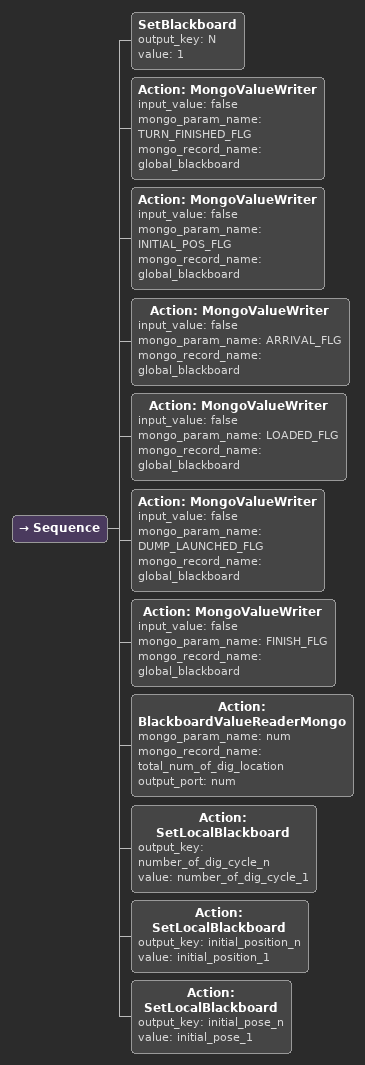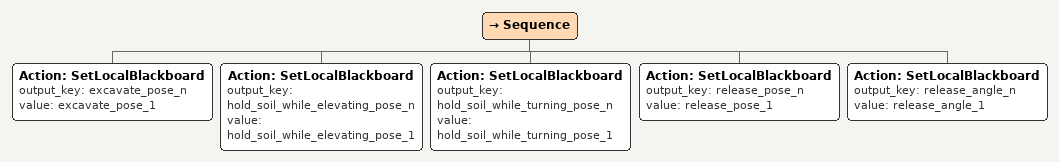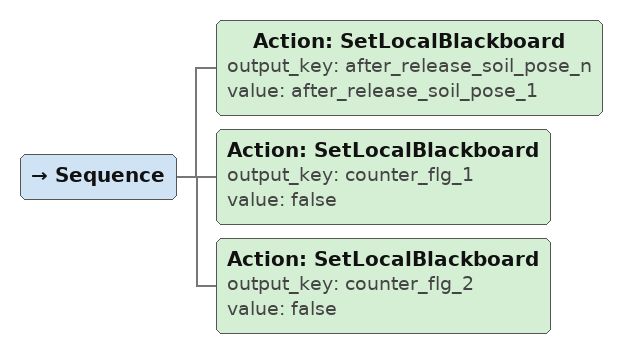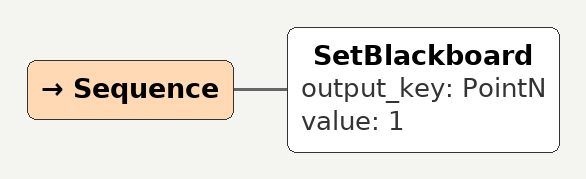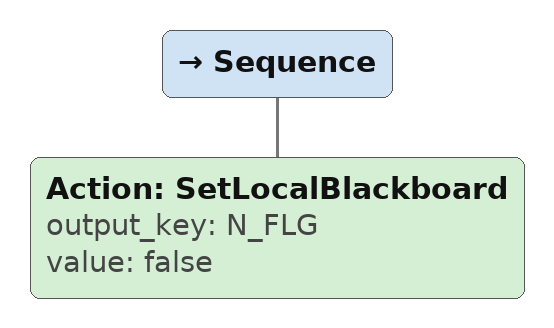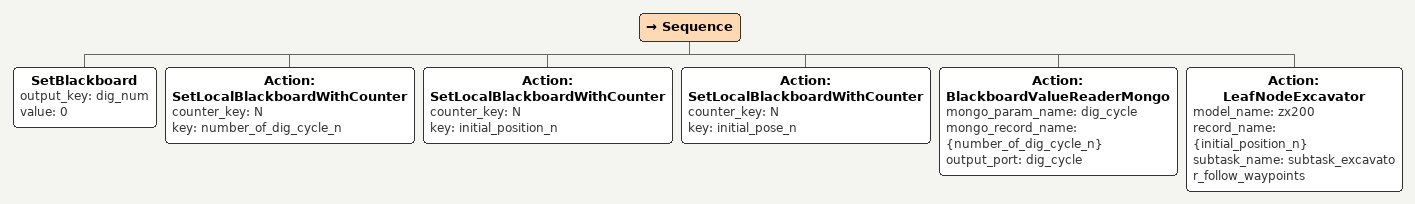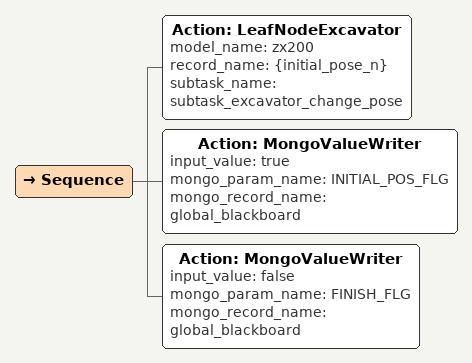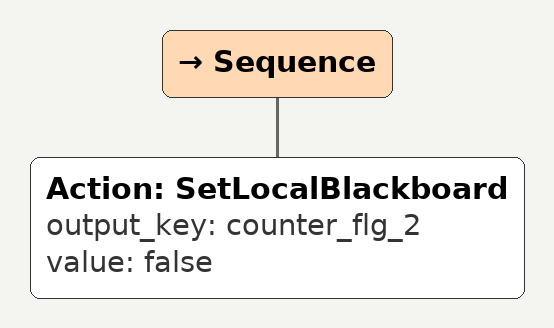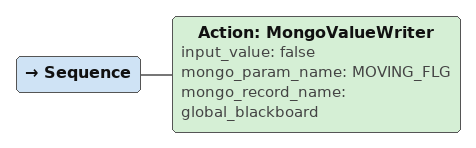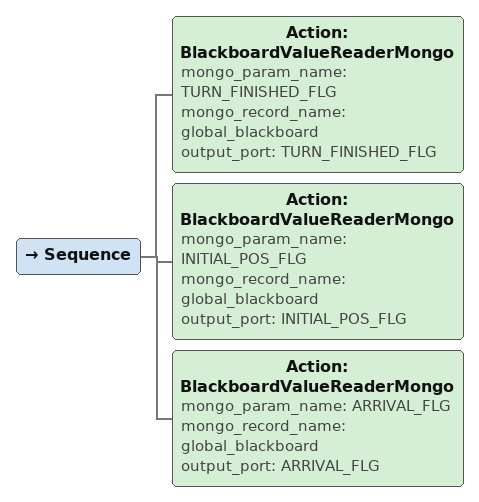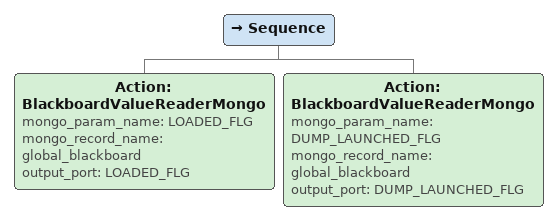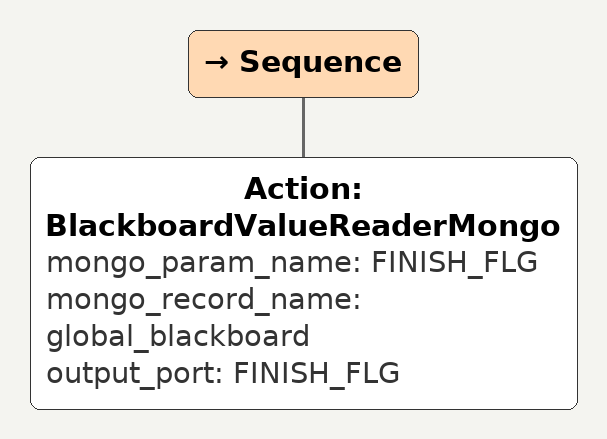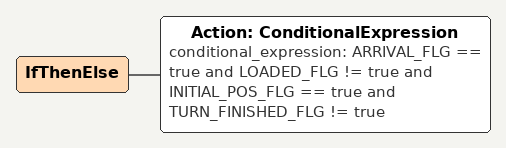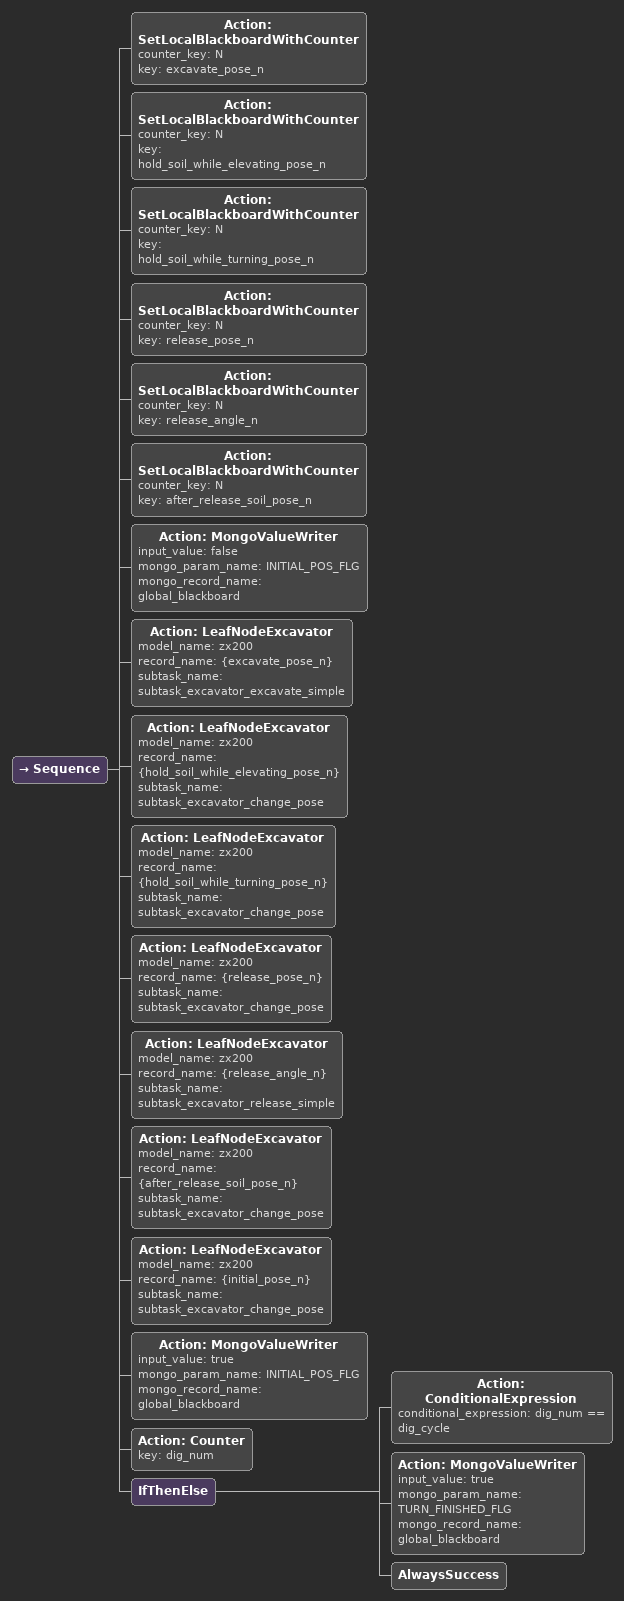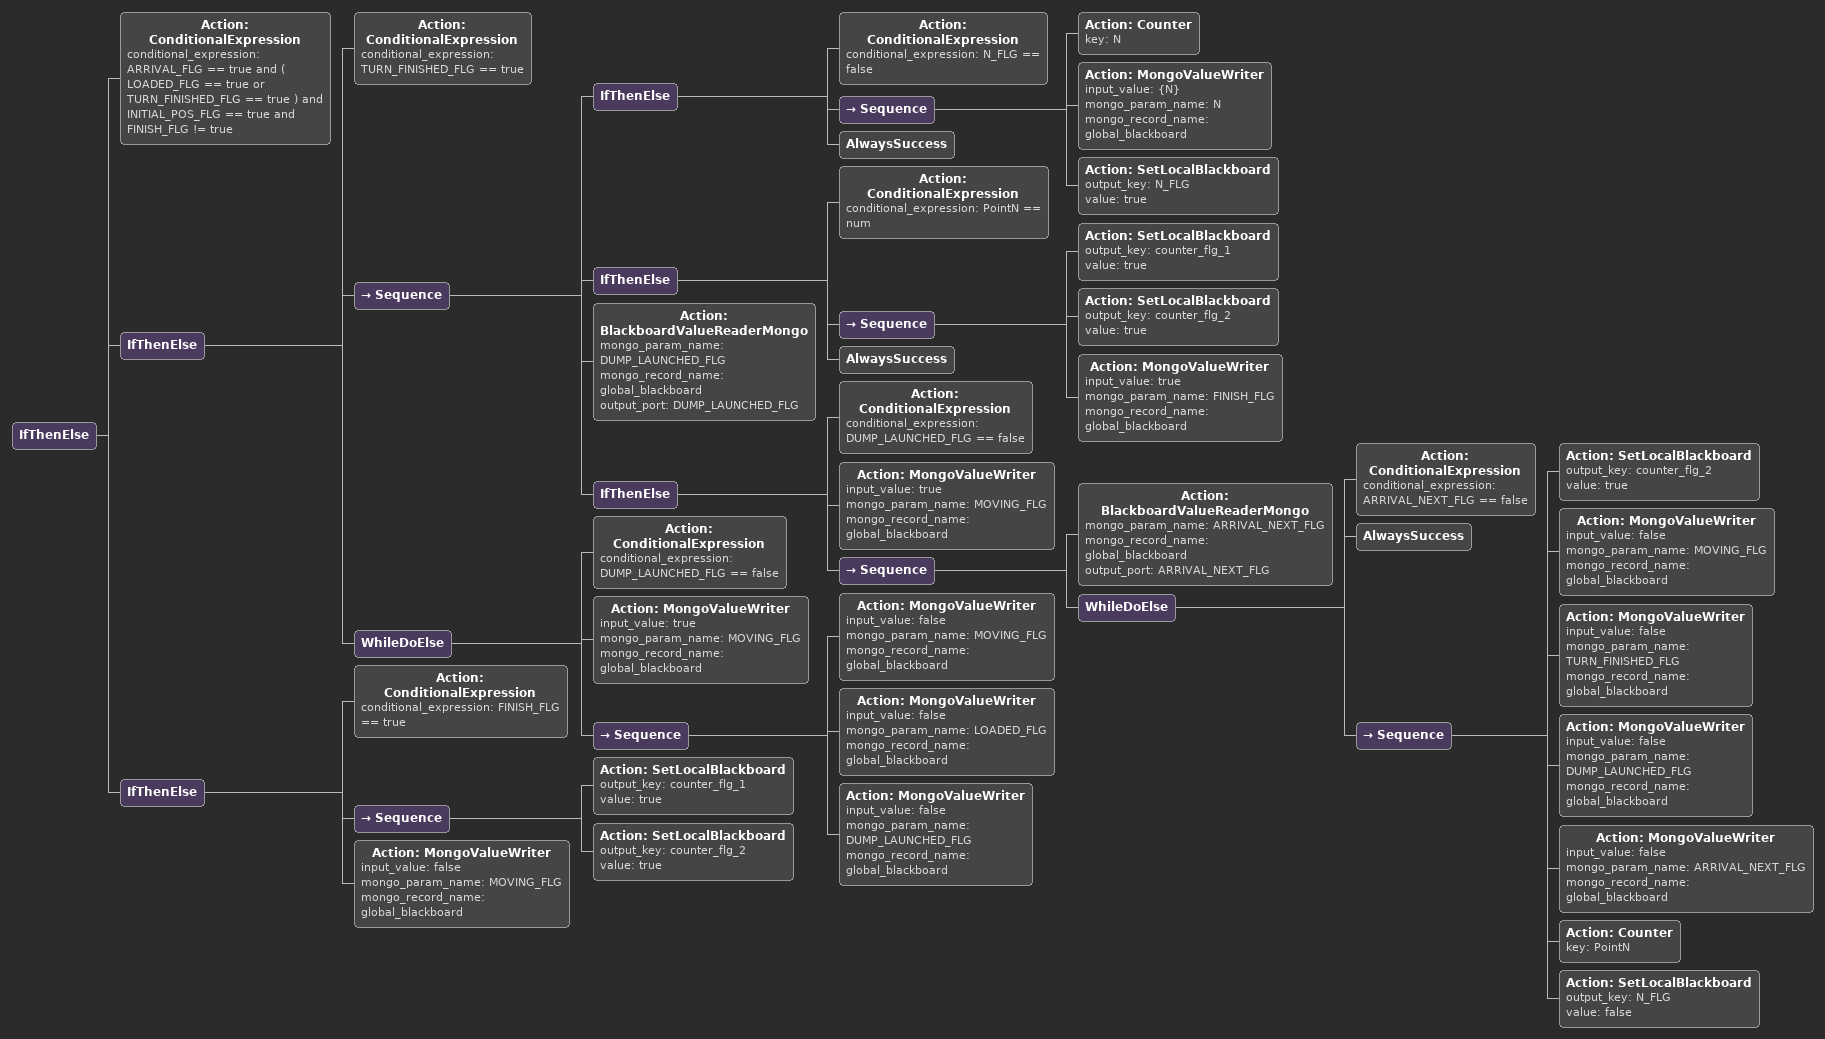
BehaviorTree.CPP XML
<Sequence>
    <SetBlackboard output_key="N" value="1"/>
    <Action ID="MongoValueWriter" input_value="false" mongo_param_name="TURN_FINISHED_FLG" mongo_record_name="global_blackboard"/>
    <Action ID="MongoValueWriter" input_value="false" mongo_param_name="INITIAL_POS_FLG" mongo_record_name="global_blackboard"/>
    <Action ID="MongoValueWriter" input_value="false" mongo_param_name="ARRIVAL_FLG" mongo_record_name="global_blackboard"/>
    <Action ID="MongoValueWriter" input_value="false" mongo_param_name="LOADED_FLG" mongo_record_name="global_blackboard"/>
    <Action ID="MongoValueWriter" input_value="false" mongo_param_name="DUMP_LAUNCHED_FLG" mongo_record_name="global_blackboard"/>
    <Action ID="MongoValueWriter" input_value="false" mongo_param_name="FINISH_FLG" mongo_record_name="global_blackboard"/>
    <Action ID="BlackboardValueReaderMongo" mongo_param_name="num" mongo_record_name="total_num_of_dig_location" output_port="num"/>
    <Action ID="SetLocalBlackboard" output_key="number_of_dig_cycle_n" value="number_of_dig_cycle_1"/>
    <Action ID="SetLocalBlackboard" output_key="initial_position_n" value="initial_position_1"/>
    <Action ID="SetLocalBlackboard" output_key="initial_pose_n" value="initial_pose_1"/>
</Sequence>

<Sequence>
    <Action ID="SetLocalBlackboard" output_key="excavate_pose_n" value="excavate_pose_1"/>
    <Action ID="SetLocalBlackboard" output_key="hold_soil_while_elevating_pose_n" value="hold_soil_while_elevating_pose_1"/>
    <Action ID="SetLocalBlackboard" output_key="hold_soil_while_turning_pose_n" value="hold_soil_while_turning_pose_1"/>
    <Action ID="SetLocalBlackboard" output_key="release_pose_n" value="release_pose_1"/>
    <Action ID="SetLocalBlackboard" output_key="release_angle_n" value="release_angle_1"/>
</Sequence>

<Sequence>
    <Action ID="SetLocalBlackboard" output_key="after_release_soil_pose_n" value="after_release_soil_pose_1"/>
    <Action ID="SetLocalBlackboard" output_key="counter_flg_1" value="false"/>
    <Action ID="SetLocalBlackboard" output_key="counter_flg_2" value="false"/>
</Sequence>

<Sequence>
    <SetBlackboard output_key="PointN" value="1"/>
</Sequence>

<Sequence>
    <Action ID="SetLocalBlackboard" output_key="N_FLG" value="false"/>
</Sequence>

<Sequence>
    <SetBlackboard output_key="dig_num" value="0"/>
    <Action ID="SetLocalBlackboardWithCounter" counter_key="N" key="number_of_dig_cycle_n"/>
    <Action ID="SetLocalBlackboardWithCounter" counter_key="N" key="initial_position_n"/>
    <Action ID="SetLocalBlackboardWithCounter" counter_key="N" key="initial_pose_n"/>
    <Action ID="BlackboardValueReaderMongo" mongo_param_name="dig_cycle" mongo_record_name="{number_of_dig_cycle_n}" output_port="dig_cycle"/>
    <Action model_name="zx200" ID="LeafNodeExcavator" record_name="{initial_position_n}" subtask_name="subtask_excavator_follow_waypoints"/>
</Sequence>

<Sequence>
    <Action model_name="zx200" ID="LeafNodeExcavator" record_name="{initial_pose_n}" subtask_name="subtask_excavator_change_pose"/>
    <Action ID="MongoValueWriter" input_value="true" mongo_param_name="INITIAL_POS_FLG" mongo_record_name="global_blackboard"/>
    <Action ID="MongoValueWriter" input_value="false" mongo_param_name="FINISH_FLG" mongo_record_name="global_blackboard"/>
</Sequence>

<Sequence>
    <Action ID="SetLocalBlackboard" output_key="counter_flg_2" value="false"/>
</Sequence>

<Sequence>
    <Action ID="MongoValueWriter" input_value="false" mongo_param_name="MOVING_FLG" mongo_record_name="global_blackboard"/>
</Sequence>

<Sequence>
    <Action ID="BlackboardValueReaderMongo" mongo_param_name="TURN_FINISHED_FLG" mongo_record_name="global_blackboard" output_port="TURN_FINISHED_FLG"/>
    <Action ID="BlackboardValueReaderMongo" mongo_param_name="INITIAL_POS_FLG" mongo_record_name="global_blackboard" output_port="INITIAL_POS_FLG"/>
    <Action ID="BlackboardValueReaderMongo" mongo_param_name="ARRIVAL_FLG" mongo_record_name="global_blackboard" output_port="ARRIVAL_FLG"/>
</Sequence>

<Sequence>
    <Action ID="BlackboardValueReaderMongo" mongo_param_name="LOADED_FLG" mongo_record_name="global_blackboard" output_port="LOADED_FLG"/>
    <Action ID="BlackboardValueReaderMongo" mongo_param_name="DUMP_LAUNCHED_FLG" mongo_record_name="global_blackboard" output_port="DUMP_LAUNCHED_FLG"/>
</Sequence>

<Sequence>
    <Action ID="BlackboardValueReaderMongo" mongo_param_name="FINISH_FLG" mongo_record_name="global_blackboard" output_port="FINISH_FLG"/>
</Sequence>

<IfThenElse>
    <Action ID="ConditionalExpression" conditional_expression="ARRIVAL_FLG == true and LOADED_FLG != true and INITIAL_POS_FLG == true and TURN_FINISHED_FLG != true"/>
</IfThenElse>

<Sequence>
    <Action ID="SetLocalBlackboardWithCounter" counter_key="N" key="excavate_pose_n"/>
    <Action ID="SetLocalBlackboardWithCounter" counter_key="N" key="hold_soil_while_elevating_pose_n"/>
    <Action ID="SetLocalBlackboardWithCounter" counter_key="N" key="hold_soil_while_turning_pose_n"/>
    <Action ID="SetLocalBlackboardWithCounter" counter_key="N" key="release_pose_n"/>
    <Action ID="SetLocalBlackboardWithCounter" counter_key="N" key="release_angle_n"/>
    <Action ID="SetLocalBlackboardWithCounter" counter_key="N" key="after_release_soil_pose_n"/>
    <Action ID="MongoValueWriter" input_value="false" mongo_param_name="INITIAL_POS_FLG" mongo_record_name="global_blackboard"/>
    <Action model_name="zx200" ID="LeafNodeExcavator" record_name="{excavate_pose_n}" subtask_name="subtask_excavator_excavate_simple"/>
    <Action model_name="zx200" ID="LeafNodeExcavator" record_name="{hold_soil_while_elevating_pose_n}" subtask_name="subtask_excavator_change_pose"/>
    <Action model_name="zx200" ID="LeafNodeExcavator" record_name="{hold_soil_while_turning_pose_n}" subtask_name="subtask_excavator_change_pose"/>
    <Action model_name="zx200" ID="LeafNodeExcavator" record_name="{release_pose_n}" subtask_name="subtask_excavator_change_pose"/>
    <Action model_name="zx200" ID="LeafNodeExcavator" record_name="{release_angle_n}" subtask_name="subtask_excavator_release_simple"/>
    <Action model_name="zx200" ID="LeafNodeExcavator" record_name="{after_release_soil_pose_n}" subtask_name="subtask_excavator_change_pose"/>
    <Action model_name="zx200" ID="LeafNodeExcavator" record_name="{initial_pose_n}" subtask_name="subtask_excavator_change_pose"/>
    <Action ID="MongoValueWriter" input_value="true" mongo_param_name="INITIAL_POS_FLG" mongo_record_name="global_blackboard"/>
    <Action ID="Counter" key="dig_num"/>
    <IfThenElse>
        <Action ID="ConditionalExpression" conditional_expression="dig_num == dig_cycle"/>
        <Action ID="MongoValueWriter" input_value="true" mongo_param_name="TURN_FINISHED_FLG" mongo_record_name="global_blackboard"/>
        <AlwaysSuccess/>
    </IfThenElse>
</Sequence>

<IfThenElse>
    <Action ID="ConditionalExpression" conditional_expression="ARRIVAL_FLG == true and ( LOADED_FLG == true or TURN_FINISHED_FLG == true ) and INITIAL_POS_FLG == true and FINISH_FLG != true"/>
    <IfThenElse>
        <Action ID="ConditionalExpression" conditional_expression="TURN_FINISHED_FLG == true "/>
        <Sequence>
            <IfThenElse>
                <Action ID="ConditionalExpression" conditional_expression="N_FLG == false"/>
                <Sequence>
                    <Action ID="Counter" key="N"/>
                    <Action ID="MongoValueWriter" input_value="{N}" mongo_param_name="N" mongo_record_name="global_blackboard"/>
                    <Action ID="SetLocalBlackboard" output_key="N_FLG" value="true"/>
                </Sequence>
                <AlwaysSuccess/>
            </IfThenElse>
            <IfThenElse>
                <Action ID="ConditionalExpression" conditional_expression="PointN == num"/>
                <Sequence>
                    <Action ID="SetLocalBlackboard" output_key="counter_flg_1" value="true"/>
                    <Action ID="SetLocalBlackboard" output_key="counter_flg_2" value="true"/>
                    <Action ID="MongoValueWriter" input_value="true" mongo_param_name="FINISH_FLG" mongo_record_name="global_blackboard"/>
                </Sequence>
                <AlwaysSuccess/>
            </IfThenElse>
            <Action ID="BlackboardValueReaderMongo" mongo_param_name="DUMP_LAUNCHED_FLG" mongo_record_name="global_blackboard" output_port="DUMP_LAUNCHED_FLG"/>
            <IfThenElse>
                <Action ID="ConditionalExpression" conditional_expression="DUMP_LAUNCHED_FLG == false "/>
                <Action ID="MongoValueWriter" input_value="true" mongo_param_name="MOVING_FLG" mongo_record_name="global_blackboard"/>
                <Sequence>
                    <Action ID="BlackboardValueReaderMongo" mongo_param_name="ARRIVAL_NEXT_FLG" mongo_record_name="global_blackboard" output_port="ARRIVAL_NEXT_FLG"/>
                    <WhileDoElse>
                        <Action ID="ConditionalExpression" conditional_expression="ARRIVAL_NEXT_FLG == false"/>
                        <AlwaysSuccess/>
                        <Sequence>
                            <Action ID="SetLocalBlackboard" output_key="counter_flg_2" value="true"/>
                            <Action ID="MongoValueWriter" input_value="false" mongo_param_name="MOVING_FLG" mongo_record_name="global_blackboard"/>
                            <Action ID="MongoValueWriter" input_value="false" mongo_param_name="TURN_FINISHED_FLG" mongo_record_name="global_blackboard"/>
                            <Action ID="MongoValueWriter" input_value="false" mongo_param_name="DUMP_LAUNCHED_FLG" mongo_record_name="global_blackboard"/>
                            <Action ID="MongoValueWriter" input_value="false" mongo_param_name="ARRIVAL_NEXT_FLG" mongo_record_name="global_blackboard"/>
                            <Action ID="Counter" key="PointN"/>
                            <Action ID="SetLocalBlackboard" output_key="N_FLG " value="false"/>
                        </Sequence>
                    </WhileDoElse>
                </Sequence>
            </IfThenElse>
        </Sequence>
        <WhileDoElse>
            <Action ID="ConditionalExpression" conditional_expression="DUMP_LAUNCHED_FLG == false"/>
            <Action ID="MongoValueWriter" input_value="true" mongo_param_name="MOVING_FLG" mongo_record_name="global_blackboard"/>
            <Sequence>
                <Action ID="MongoValueWriter" input_value="false" mongo_param_name="MOVING_FLG" mongo_record_name="global_blackboard"/>
                <Action ID="MongoValueWriter" input_value="false" mongo_param_name="LOADED_FLG" mongo_record_name="global_blackboard"/>
                <Action ID="MongoValueWriter" input_value="false" mongo_param_name="DUMP_LAUNCHED_FLG" mongo_record_name="global_blackboard"/>
            </Sequence>
        </WhileDoElse>
    </IfThenElse>
    <IfThenElse>
        <Action ID="ConditionalExpression" conditional_expression="FINISH_FLG == true"/>
        <Sequence>
            <Action ID="SetLocalBlackboard" output_key="counter_flg_1" value="true"/>
            <Action ID="SetLocalBlackboard" output_key="counter_flg_2" value="true"/>
        </Sequence>
        <Action ID="MongoValueWriter" input_value="false" mongo_param_name="MOVING_FLG" mongo_record_name="global_blackboard"/>
    </IfThenElse>
</IfThenElse>
